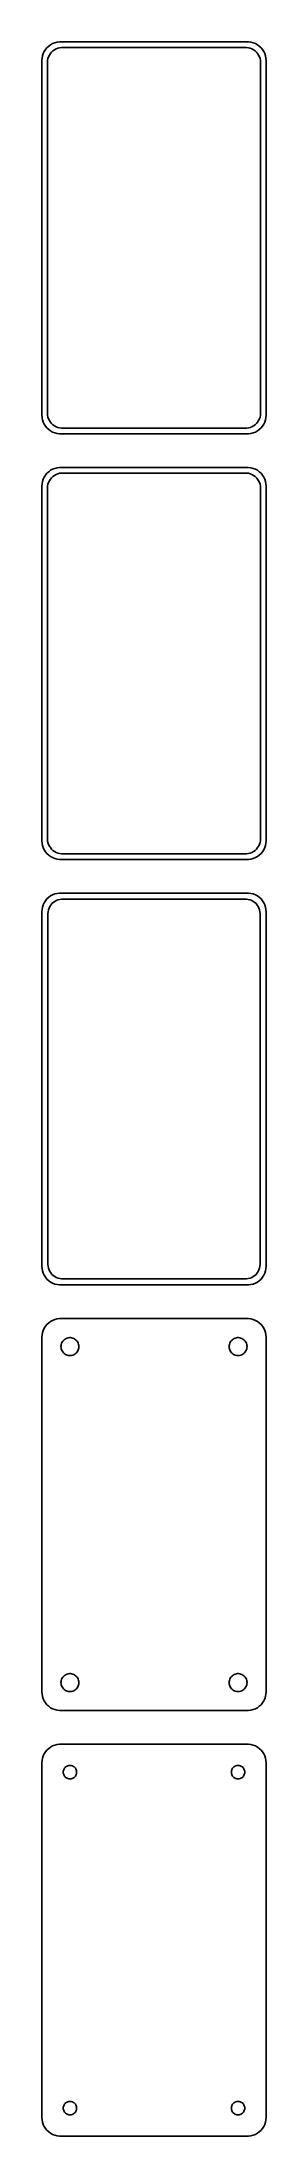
# Model space of a CAD drawing. Header units: metres. Extents: x -30 to 30, y 404 to 964.
import ezdxf

# ---------------------------------------------------------------- set-up
doc = ezdxf.new("R2010")
doc.units = ezdxf.units.M

msp = doc.modelspace()

# ---------------------------------------------------------------- linework, layer by layer
for p, q in [((-29.9606, 960.127), (-30, 959.5)), ((-30, 959.5), (-30, 864.5)), ((-29.8429, 960.743), (-29.9606, 960.127)), ((-29.6489, 961.341), (-29.8429, 960.743)), ((-29.3815, 961.909), (-29.6489, 961.341)), ((-29.0451, 962.439), (-29.3815, 961.909)), ((-28.6448, 962.923), (-29.0451, 962.439)), ((-28.1871, 963.353), (-28.6448, 962.923)), ((-28.5, 959), (-28.4684, 959.501)), ((-28.4684, 959.501), (-28.3743, 959.995)), ((-28.3743, 959.995), (-28.2191, 960.472)), ((-28.2191, 960.472), (-28.0052, 960.927)), ((-27.6791, 963.722), (-28.1871, 963.353)), ((-28.0052, 960.927), (-27.7361, 961.351)), ((-27.7361, 961.351), (-27.4159, 961.738)), ((-27.1289, 964.024), (-27.6791, 963.722)), ((-27.4159, 961.738), (-27.0497, 962.082)), ((-26.5451, 964.255), (-27.1289, 964.024)), ((-27.0497, 962.082), (-26.6433, 962.377)), ((-26.6433, 962.377), (-26.2031, 962.619)), ((-25.9369, 964.411), (-26.5451, 964.255)), ((-26.2031, 962.619), (-25.7361, 962.804)), ((-25.3139, 964.49), (-25.9369, 964.411)), ((-25.7361, 962.804), (-25.2495, 962.929)), ((25.3139, 964.49), (-25.3139, 964.49)), ((-25.2495, 962.929), (-24.7512, 962.992)), ((-24.7512, 962.992), (24.7512, 962.992)), ((24.7512, 962.992), (25.2495, 962.929)), ((25.2495, 962.929), (25.7361, 962.804)), ((25.9369, 964.411), (25.3139, 964.49)), ((25.7361, 962.804), (26.2031, 962.619)), ((26.5451, 964.255), (25.9369, 964.411)), ((26.2031, 962.619), (26.6433, 962.377)), ((27.1289, 964.024), (26.5451, 964.255)), ((26.6433, 962.377), (27.0497, 962.082)), ((27.0497, 962.082), (27.4159, 961.738)), ((27.6791, 963.722), (27.1289, 964.024)), ((27.4159, 961.738), (27.7361, 961.351)), ((28.1871, 963.353), (27.6791, 963.722)), ((27.7361, 961.351), (28.0052, 960.927)), ((28.0052, 960.927), (28.2191, 960.472)), ((28.6448, 962.923), (28.1871, 963.353)), ((28.2191, 960.472), (28.3743, 959.995)), ((28.3743, 959.995), (28.4684, 959.501)), ((28.4684, 959.501), (28.5, 959)), ((29.0451, 962.439), (28.6448, 962.923)), ((29.3815, 961.909), (29.0451, 962.439)), ((29.6489, 961.341), (29.3815, 961.909)), ((29.8429, 960.743), (29.6489, 961.341)), ((29.9606, 960.127), (29.8429, 960.743)), ((30, 959.5), (29.9606, 960.127)), ((30, 864.5), (30, 959.5)), ((-28.5, 865), (-28.5, 959)), ((28.5, 959), (28.5, 865)), ((-30, 864.5), (-29.9606, 863.873)), ((-28.4684, 864.499), (-28.5, 865)), ((-28.3743, 864.005), (-28.4684, 864.499)), ((-28.2191, 863.528), (-28.3743, 864.005)), ((28.3743, 864.005), (28.2191, 863.528)), ((28.4684, 864.499), (28.3743, 864.005)), ((28.5, 865), (28.4684, 864.499)), ((29.9606, 863.873), (30, 864.5)), ((-29.9606, 863.873), (-29.8429, 863.257)), ((-29.8429, 863.257), (-29.6489, 862.659)), ((-29.6489, 862.659), (-29.3815, 862.091)), ((-29.3815, 862.091), (-29.0451, 861.561)), ((-29.0451, 861.561), (-28.6448, 861.077)), ((-28.6448, 861.077), (-28.1871, 860.647)), ((-28.0052, 863.073), (-28.2191, 863.528)), ((-28.1871, 860.647), (-27.6791, 860.278)), ((-27.7361, 862.649), (-28.0052, 863.073)), ((-27.4159, 862.262), (-27.7361, 862.649)), ((-27.6791, 860.278), (-27.1289, 859.976)), ((-27.0497, 861.918), (-27.4159, 862.262)), ((-27.1289, 859.976), (-26.5451, 859.745)), ((-26.6433, 861.623), (-27.0497, 861.918)), ((-26.2031, 861.381), (-26.6433, 861.623)), ((-26.5451, 859.745), (-25.9369, 859.589)), ((-25.7361, 861.196), (-26.2031, 861.381)), ((-25.9369, 859.589), (-25.3139, 859.51)), ((-25.2495, 861.071), (-25.7361, 861.196)), ((-25.3139, 859.51), (25.3139, 859.51)), ((-24.7512, 861.008), (-25.2495, 861.071)), ((24.7512, 861.008), (-24.7512, 861.008)), ((25.2495, 861.071), (24.7512, 861.008)), ((25.7361, 861.196), (25.2495, 861.071)), ((25.3139, 859.51), (25.9369, 859.589)), ((26.2031, 861.381), (25.7361, 861.196)), ((25.9369, 859.589), (26.5451, 859.745)), ((26.6433, 861.623), (26.2031, 861.381)), ((26.5451, 859.745), (27.1289, 859.976)), ((27.0497, 861.918), (26.6433, 861.623)), ((27.4159, 862.262), (27.0497, 861.918)), ((27.1289, 859.976), (27.6791, 860.278)), ((27.7361, 862.649), (27.4159, 862.262)), ((27.6791, 860.278), (28.1871, 860.647)), ((28.0052, 863.073), (27.7361, 862.649)), ((28.2191, 863.528), (28.0052, 863.073)), ((28.1871, 860.647), (28.6448, 861.077)), ((28.6448, 861.077), (29.0451, 861.561)), ((29.0451, 861.561), (29.3815, 862.091)), ((29.3815, 862.091), (29.6489, 862.659)), ((29.6489, 862.659), (29.8429, 863.257)), ((29.8429, 863.257), (29.9606, 863.873)), ((-29.6489, 847.341), (-29.8429, 846.743)), ((-29.3815, 847.909), (-29.6489, 847.341)), ((-29.0451, 848.439), (-29.3815, 847.909)), ((-28.6448, 848.923), (-29.0451, 848.439)), ((-28.1871, 849.353), (-28.6448, 848.923)), ((-27.6791, 849.722), (-28.1871, 849.353)), ((-28.0052, 846.927), (-27.7361, 847.351)), ((-27.7361, 847.351), (-27.4159, 847.738)), ((-27.1289, 850.024), (-27.6791, 849.722)), ((-27.4159, 847.738), (-27.0497, 848.082)), ((-26.5451, 850.255), (-27.1289, 850.024)), ((-27.0497, 848.082), (-26.6433, 848.377)), ((-26.6433, 848.377), (-26.2031, 848.619)), ((-25.9369, 850.411), (-26.5451, 850.255)), ((-26.2031, 848.619), (-25.7361, 848.804)), ((-25.3139, 850.49), (-25.9369, 850.411)), ((-25.7361, 848.804), (-25.2495, 848.929)), ((25.3139, 850.49), (-25.3139, 850.49)), ((-25.2495, 848.929), (-24.7512, 848.992)), ((-24.7512, 848.992), (24.7512, 848.992)), ((24.7512, 848.992), (25.2495, 848.929)), ((25.2495, 848.929), (25.7361, 848.804)), ((25.9369, 850.411), (25.3139, 850.49)), ((25.7361, 848.804), (26.2031, 848.619)), ((26.5451, 850.255), (25.9369, 850.411)), ((26.2031, 848.619), (26.6433, 848.377)), ((27.1289, 850.024), (26.5451, 850.255)), ((26.6433, 848.377), (27.0497, 848.082)), ((27.0497, 848.082), (27.4159, 847.738)), ((27.6791, 849.722), (27.1289, 850.024)), ((27.4159, 847.738), (27.7361, 847.351)), ((28.1871, 849.353), (27.6791, 849.722)), ((27.7361, 847.351), (28.0052, 846.927)), ((28.6448, 848.923), (28.1871, 849.353)), ((29.0451, 848.439), (28.6448, 848.923)), ((29.3815, 847.909), (29.0451, 848.439)), ((29.6489, 847.341), (29.3815, 847.909)), ((29.8429, 846.743), (29.6489, 847.341)), ((-29.9606, 846.127), (-30, 845.5)), ((-30, 845.5), (-30, 750.5)), ((-29.8429, 846.743), (-29.9606, 846.127)), ((-28.5, 845), (-28.4684, 845.501)), ((-28.5, 751), (-28.5, 845)), ((-28.4684, 845.501), (-28.3743, 845.995)), ((-28.3743, 845.995), (-28.2191, 846.472)), ((-28.2191, 846.472), (-28.0052, 846.927)), ((28.0052, 846.927), (28.2191, 846.472)), ((28.2191, 846.472), (28.3743, 845.995)), ((28.3743, 845.995), (28.4684, 845.501)), ((28.4684, 845.501), (28.5, 845)), ((28.5, 845), (28.5, 751)), ((29.9606, 846.127), (29.8429, 846.743)), ((30, 845.5), (29.9606, 846.127)), ((30, 750.5), (30, 845.5)), ((-30, 750.5), (-29.9606, 749.873)), ((-29.9606, 749.873), (-29.8429, 749.257)), ((-29.8429, 749.257), (-29.6489, 748.659)), ((-29.6489, 748.659), (-29.3815, 748.091)), ((-29.3815, 748.091), (-29.0451, 747.561)), ((-29.0451, 747.561), (-28.6448, 747.077)), ((-28.6448, 747.077), (-28.1871, 746.647)), ((-28.4684, 750.499), (-28.5, 751)), ((-28.3743, 750.005), (-28.4684, 750.499)), ((-28.2191, 749.528), (-28.3743, 750.005)), ((-28.0052, 749.073), (-28.2191, 749.528)), ((-28.1871, 746.647), (-27.6791, 746.278)), ((-27.7361, 748.649), (-28.0052, 749.073)), ((-27.4159, 748.262), (-27.7361, 748.649)), ((-27.6791, 746.278), (-27.1289, 745.976)), ((-27.0497, 747.918), (-27.4159, 748.262)), ((-26.6433, 747.623), (-27.0497, 747.918)), ((-26.2031, 747.381), (-26.6433, 747.623)), ((-25.7361, 747.196), (-26.2031, 747.381)), ((-25.2495, 747.071), (-25.7361, 747.196)), ((-24.7512, 747.008), (-25.2495, 747.071)), ((24.7512, 747.008), (-24.7512, 747.008)), ((25.2495, 747.071), (24.7512, 747.008)), ((25.7361, 747.196), (25.2495, 747.071)), ((26.2031, 747.381), (25.7361, 747.196)), ((26.6433, 747.623), (26.2031, 747.381)), ((27.0497, 747.918), (26.6433, 747.623)), ((27.4159, 748.262), (27.0497, 747.918)), ((27.1289, 745.976), (27.6791, 746.278)), ((27.7361, 748.649), (27.4159, 748.262)), ((27.6791, 746.278), (28.1871, 746.647)), ((28.0052, 749.073), (27.7361, 748.649)), ((28.2191, 749.528), (28.0052, 749.073)), ((28.1871, 746.647), (28.6448, 747.077)), ((28.3743, 750.005), (28.2191, 749.528)), ((28.4684, 750.499), (28.3743, 750.005)), ((28.5, 751), (28.4684, 750.499)), ((28.6448, 747.077), (29.0451, 747.561)), ((29.0451, 747.561), (29.3815, 748.091)), ((29.3815, 748.091), (29.6489, 748.659)), ((29.6489, 748.659), (29.8429, 749.257)), ((29.8429, 749.257), (29.9606, 749.873)), ((29.9606, 749.873), (30, 750.5)), ((-27.1289, 745.976), (-26.5451, 745.745)), ((-26.5451, 745.745), (-25.9369, 745.589)), ((-25.9369, 745.589), (-25.3139, 745.51)), ((-25.3139, 745.51), (25.3139, 745.51)), ((25.3139, 745.51), (25.9369, 745.589)), ((25.9369, 745.589), (26.5451, 745.745)), ((26.5451, 745.745), (27.1289, 745.976)), ((-28.6448, 734.923), (-29.0451, 734.439)), ((-28.1871, 735.353), (-28.6448, 734.923)), ((-27.6791, 735.722), (-28.1871, 735.353)), ((-27.1289, 736.024), (-27.6791, 735.722)), ((-26.5451, 736.255), (-27.1289, 736.024)), ((-25.9369, 736.411), (-26.5451, 736.255)), ((-25.3139, 736.49), (-25.9369, 736.411)), ((25.3139, 736.49), (-25.3139, 736.49)), ((25.9369, 736.411), (25.3139, 736.49)), ((26.5451, 736.255), (25.9369, 736.411)), ((27.1289, 736.024), (26.5451, 736.255)), ((27.6791, 735.722), (27.1289, 736.024)), ((28.1871, 735.353), (27.6791, 735.722)), ((28.6448, 734.923), (28.1871, 735.353)), ((29.0451, 734.439), (28.6448, 734.923)), ((-29.9606, 732.127), (-30, 731.5)), ((-30, 731.5), (-30, 636.5)), ((-29.8429, 732.743), (-29.9606, 732.127)), ((-29.6489, 733.341), (-29.8429, 732.743)), ((-29.3815, 733.909), (-29.6489, 733.341)), ((-29.0451, 734.439), (-29.3815, 733.909)), ((-28.3726, 731), (-28.3421, 731.485)), ((-28.3726, 637), (-28.3726, 731)), ((-28.3421, 731.485), (-28.251, 731.963)), ((-28.251, 731.963), (-28.1007, 732.426)), ((-28.1007, 732.426), (-27.8936, 732.866)), ((-27.8936, 732.866), (-27.633, 733.276)), ((-27.633, 733.276), (-27.323, 733.651)), ((-27.323, 733.651), (-26.9685, 733.984)), ((-26.9685, 733.984), (-26.5751, 734.27)), ((-26.5751, 734.27), (-26.1489, 734.504)), ((-26.1489, 734.504), (-25.6967, 734.683)), ((-25.6967, 734.683), (-25.2256, 734.804)), ((-25.2256, 734.804), (-24.7432, 734.865)), ((-24.7432, 734.865), (24.7432, 734.865)), ((24.7432, 734.865), (25.2256, 734.804)), ((25.2256, 734.804), (25.6967, 734.683)), ((25.6967, 734.683), (26.1489, 734.504)), ((26.1489, 734.504), (26.5751, 734.27)), ((26.5751, 734.27), (26.9685, 733.984)), ((26.9685, 733.984), (27.323, 733.651)), ((27.323, 733.651), (27.633, 733.276)), ((27.633, 733.276), (27.8936, 732.866)), ((27.8936, 732.866), (28.1007, 732.426)), ((28.1007, 732.426), (28.251, 731.963)), ((28.251, 731.963), (28.3421, 731.485)), ((28.3421, 731.485), (28.3726, 731)), ((28.3726, 731), (28.3726, 637)), ((29.3815, 733.909), (29.0451, 734.439)), ((29.6489, 733.341), (29.3815, 733.909)), ((29.8429, 732.743), (29.6489, 733.341)), ((29.9606, 732.127), (29.8429, 732.743)), ((30, 731.5), (29.9606, 732.127)), ((30, 636.5), (30, 731.5)), ((-30, 636.5), (-29.9606, 635.873)), ((-29.9606, 635.873), (-29.8429, 635.257)), ((-29.8429, 635.257), (-29.6489, 634.659)), ((-29.6489, 634.659), (-29.3815, 634.091)), ((-29.3815, 634.091), (-29.0451, 633.561)), ((-28.3421, 636.515), (-28.3726, 637)), ((-28.251, 636.037), (-28.3421, 636.515)), ((-28.1007, 635.574), (-28.251, 636.037)), ((-27.8936, 635.134), (-28.1007, 635.574)), ((-27.633, 634.724), (-27.8936, 635.134)), ((-27.323, 634.349), (-27.633, 634.724)), ((-26.9685, 634.016), (-27.323, 634.349)), ((-26.5751, 633.73), (-26.9685, 634.016)), ((26.9685, 634.016), (26.5751, 633.73)), ((27.323, 634.349), (26.9685, 634.016)), ((27.633, 634.724), (27.323, 634.349)), ((27.8936, 635.134), (27.633, 634.724)), ((28.1007, 635.574), (27.8936, 635.134)), ((28.251, 636.037), (28.1007, 635.574)), ((28.3421, 636.515), (28.251, 636.037)), ((28.3726, 637), (28.3421, 636.515)), ((29.0451, 633.561), (29.3815, 634.091)), ((29.3815, 634.091), (29.6489, 634.659)), ((29.6489, 634.659), (29.8429, 635.257)), ((29.8429, 635.257), (29.9606, 635.873)), ((29.9606, 635.873), (30, 636.5)), ((-29.0451, 633.561), (-28.6448, 633.077)), ((-28.6448, 633.077), (-28.1871, 632.647)), ((-28.1871, 632.647), (-27.6791, 632.278)), ((-27.6791, 632.278), (-27.1289, 631.976)), ((-27.1289, 631.976), (-26.5451, 631.745)), ((-26.1489, 633.496), (-26.5751, 633.73)), ((-26.5451, 631.745), (-25.9369, 631.589)), ((-25.6967, 633.317), (-26.1489, 633.496)), ((-25.9369, 631.589), (-25.3139, 631.51)), ((-25.2256, 633.196), (-25.6967, 633.317)), ((-25.3139, 631.51), (25.3139, 631.51)), ((-24.7432, 633.135), (-25.2256, 633.196)), ((24.7432, 633.135), (-24.7432, 633.135)), ((25.2256, 633.196), (24.7432, 633.135)), ((25.6967, 633.317), (25.2256, 633.196)), ((25.3139, 631.51), (25.9369, 631.589)), ((26.1489, 633.496), (25.6967, 633.317)), ((25.9369, 631.589), (26.5451, 631.745)), ((26.5751, 633.73), (26.1489, 633.496)), ((26.5451, 631.745), (27.1289, 631.976)), ((27.1289, 631.976), (27.6791, 632.278)), ((27.6791, 632.278), (28.1871, 632.647)), ((28.1871, 632.647), (28.6448, 633.077)), ((28.6448, 633.077), (29.0451, 633.561)), ((-29.9606, 618.127), (-30, 617.5)), ((-30, 617.5), (-30, 522.5)), ((-29.8429, 618.743), (-29.9606, 618.127)), ((-29.6489, 619.341), (-29.8429, 618.743)), ((-29.3815, 619.909), (-29.6489, 619.341)), ((-29.0451, 620.439), (-29.3815, 619.909)), ((-28.6448, 620.923), (-29.0451, 620.439)), ((-28.1871, 621.353), (-28.6448, 620.923)), ((-27.6791, 621.722), (-28.1871, 621.353)), ((-27.1289, 622.024), (-27.6791, 621.722)), ((-26.5451, 622.255), (-27.1289, 622.024)), ((-25.9369, 622.411), (-26.5451, 622.255)), ((-25.3139, 622.49), (-25.9369, 622.411)), ((25.3139, 622.49), (-25.3139, 622.49)), ((-23.786, 617.026), (-23.5219, 617.172)), ((-23.5219, 617.172), (-23.2416, 617.283)), ((-23.2416, 617.283), (-22.9497, 617.357)), ((-22.9497, 617.357), (-22.6507, 617.395)), ((-22.6507, 617.395), (-22.3493, 617.395)), ((-22.3493, 617.395), (-22.0503, 617.357)), ((-22.0503, 617.357), (-21.7583, 617.283)), ((-21.7583, 617.283), (-21.4781, 617.172)), ((-21.4781, 617.172), (-21.214, 617.026)), ((21.214, 617.026), (21.4781, 617.172)), ((21.4781, 617.172), (21.7583, 617.283)), ((21.7583, 617.283), (22.0503, 617.357)), ((22.0503, 617.357), (22.3493, 617.395)), ((22.3493, 617.395), (22.6507, 617.395)), ((22.6507, 617.395), (22.9497, 617.357)), ((22.9497, 617.357), (23.2416, 617.283)), ((23.2416, 617.283), (23.5219, 617.172)), ((23.5219, 617.172), (23.786, 617.026)), ((25.9369, 622.411), (25.3139, 622.49)), ((26.5451, 622.255), (25.9369, 622.411)), ((27.1289, 622.024), (26.5451, 622.255)), ((27.6791, 621.722), (27.1289, 622.024)), ((28.1871, 621.353), (27.6791, 621.722)), ((28.6448, 620.923), (28.1871, 621.353)), ((29.0451, 620.439), (28.6448, 620.923)), ((29.3815, 619.909), (29.0451, 620.439)), ((29.6489, 619.341), (29.3815, 619.909)), ((29.8429, 618.743), (29.6489, 619.341)), ((29.9606, 618.127), (29.8429, 618.743)), ((30, 617.5), (29.9606, 618.127)), ((30, 522.5), (30, 617.5)), ((-24.9, 615), (-24.8811, 615.301)), ((-24.8811, 614.699), (-24.9, 615)), ((-24.8811, 615.301), (-24.8246, 615.597)), ((-24.8246, 614.403), (-24.8811, 614.699)), ((-24.8246, 615.597), (-24.7315, 615.883)), ((-24.7315, 614.117), (-24.8246, 614.403)), ((-24.7315, 615.883), (-24.6031, 616.156)), ((-24.6031, 613.844), (-24.7315, 614.117)), ((-24.6031, 616.156), (-24.4416, 616.411)), ((-24.4416, 613.589), (-24.6031, 613.844)), ((-24.4416, 616.411), (-24.2495, 616.643)), ((-24.2495, 613.357), (-24.4416, 613.589)), ((-24.2495, 616.643), (-24.0298, 616.849)), ((-24.0298, 613.151), (-24.2495, 613.357)), ((-24.0298, 616.849), (-23.786, 617.026)), ((-23.786, 612.974), (-24.0298, 613.151)), ((-23.5219, 612.828), (-23.786, 612.974)), ((-23.2416, 612.717), (-23.5219, 612.828)), ((-22.9497, 612.643), (-23.2416, 612.717)), ((-22.6507, 612.605), (-22.9497, 612.643)), ((-22.3493, 612.605), (-22.6507, 612.605)), ((-22.0503, 612.643), (-22.3493, 612.605)), ((-21.7583, 612.717), (-22.0503, 612.643)), ((-21.4781, 612.828), (-21.7583, 612.717)), ((-21.214, 612.974), (-21.4781, 612.828)), ((-21.214, 617.026), (-20.9702, 616.849)), ((-20.9702, 613.151), (-21.214, 612.974)), ((-20.9702, 616.849), (-20.7505, 616.643)), ((-20.7505, 613.357), (-20.9702, 613.151)), ((-20.7505, 616.643), (-20.5583, 616.411)), ((-20.5583, 613.589), (-20.7505, 613.357)), ((-20.5583, 616.411), (-20.3969, 616.156)), ((-20.3969, 613.844), (-20.5583, 613.589)), ((-20.3969, 616.156), (-20.2685, 615.883)), ((-20.2685, 614.117), (-20.3969, 613.844)), ((-20.2685, 615.883), (-20.1754, 615.597)), ((-20.1754, 614.403), (-20.2685, 614.117)), ((-20.1754, 615.597), (-20.1189, 615.301)), ((-20.1189, 614.699), (-20.1754, 614.403)), ((-20.1189, 615.301), (-20.1, 615)), ((-20.1, 615), (-20.1189, 614.699)), ((20.1, 615), (20.1189, 615.301)), ((20.1189, 614.699), (20.1, 615)), ((20.1189, 615.301), (20.1754, 615.597)), ((20.1754, 614.403), (20.1189, 614.699)), ((20.1754, 615.597), (20.2685, 615.883)), ((20.2685, 614.117), (20.1754, 614.403)), ((20.2685, 615.883), (20.3969, 616.156)), ((20.3969, 613.844), (20.2685, 614.117)), ((20.3969, 616.156), (20.5583, 616.411)), ((20.5583, 613.589), (20.3969, 613.844)), ((20.5583, 616.411), (20.7505, 616.643)), ((20.7505, 613.357), (20.5583, 613.589)), ((20.7505, 616.643), (20.9702, 616.849)), ((20.9702, 613.151), (20.7505, 613.357)), ((20.9702, 616.849), (21.214, 617.026)), ((21.214, 612.974), (20.9702, 613.151)), ((21.4781, 612.828), (21.214, 612.974)), ((21.7583, 612.717), (21.4781, 612.828)), ((22.0503, 612.643), (21.7583, 612.717)), ((22.3493, 612.605), (22.0503, 612.643)), ((22.6507, 612.605), (22.3493, 612.605)), ((22.9497, 612.643), (22.6507, 612.605)), ((23.2416, 612.717), (22.9497, 612.643)), ((23.5219, 612.828), (23.2416, 612.717)), ((23.786, 612.974), (23.5219, 612.828)), ((23.786, 617.026), (24.0298, 616.849)), ((24.0298, 613.151), (23.786, 612.974)), ((24.0298, 616.849), (24.2495, 616.643)), ((24.2495, 613.357), (24.0298, 613.151)), ((24.2495, 616.643), (24.4416, 616.411)), ((24.4416, 613.589), (24.2495, 613.357)), ((24.4416, 616.411), (24.6031, 616.156)), ((24.6031, 613.844), (24.4416, 613.589)), ((24.6031, 616.156), (24.7315, 615.883)), ((24.7315, 614.117), (24.6031, 613.844)), ((24.7315, 615.883), (24.8246, 615.597)), ((24.8246, 614.403), (24.7315, 614.117)), ((24.8246, 615.597), (24.8811, 615.301)), ((24.8811, 614.699), (24.8246, 614.403)), ((24.8811, 615.301), (24.9, 615)), ((24.9, 615), (24.8811, 614.699)), ((-23.2416, 527.283), (-22.9497, 527.357)), ((-22.9497, 527.357), (-22.6507, 527.395)), ((-22.6507, 527.395), (-22.3493, 527.395)), ((-22.3493, 527.395), (-22.0503, 527.357)), ((-22.0503, 527.357), (-21.7583, 527.283)), ((21.7583, 527.283), (22.0503, 527.357)), ((22.0503, 527.357), (22.3493, 527.395)), ((22.3493, 527.395), (22.6507, 527.395)), ((22.6507, 527.395), (22.9497, 527.357)), ((22.9497, 527.357), (23.2416, 527.283)), ((-30, 522.5), (-29.9606, 521.873)), ((-29.9606, 521.873), (-29.8429, 521.257)), ((-24.9, 525), (-24.8811, 525.301)), ((-24.8811, 524.699), (-24.9, 525)), ((-24.8811, 525.301), (-24.8246, 525.597)), ((-24.8246, 524.403), (-24.8811, 524.699)), ((-24.8246, 525.597), (-24.7315, 525.883)), ((-24.7315, 524.117), (-24.8246, 524.403)), ((-24.7315, 525.883), (-24.6031, 526.156)), ((-24.6031, 523.844), (-24.7315, 524.117)), ((-24.6031, 526.156), (-24.4416, 526.411)), ((-24.4416, 523.589), (-24.6031, 523.844)), ((-24.4416, 526.411), (-24.2495, 526.643)), ((-24.2495, 523.357), (-24.4416, 523.589)), ((-24.2495, 526.643), (-24.0298, 526.849)), ((-24.0298, 523.151), (-24.2495, 523.357)), ((-24.0298, 526.849), (-23.786, 527.026)), ((-23.786, 522.974), (-24.0298, 523.151)), ((-23.786, 527.026), (-23.5219, 527.172)), ((-23.5219, 522.828), (-23.786, 522.974)), ((-23.5219, 527.172), (-23.2416, 527.283)), ((-23.2416, 522.717), (-23.5219, 522.828)), ((-22.9497, 522.643), (-23.2416, 522.717)), ((-22.6507, 522.605), (-22.9497, 522.643)), ((-22.3493, 522.605), (-22.6507, 522.605)), ((-22.0503, 522.643), (-22.3493, 522.605)), ((-21.7583, 522.717), (-22.0503, 522.643)), ((-21.7583, 527.283), (-21.4781, 527.172)), ((-21.4781, 522.828), (-21.7583, 522.717)), ((-21.4781, 527.172), (-21.214, 527.026)), ((-21.214, 522.974), (-21.4781, 522.828)), ((-21.214, 527.026), (-20.9702, 526.849)), ((-20.9702, 523.151), (-21.214, 522.974)), ((-20.9702, 526.849), (-20.7505, 526.643)), ((-20.7505, 523.357), (-20.9702, 523.151)), ((-20.7505, 526.643), (-20.5583, 526.411)), ((-20.5583, 523.589), (-20.7505, 523.357)), ((-20.5583, 526.411), (-20.3969, 526.156)), ((-20.3969, 523.844), (-20.5583, 523.589)), ((-20.3969, 526.156), (-20.2685, 525.883)), ((-20.2685, 524.117), (-20.3969, 523.844)), ((-20.2685, 525.883), (-20.1754, 525.597)), ((-20.1754, 524.403), (-20.2685, 524.117)), ((-20.1754, 525.597), (-20.1189, 525.301)), ((-20.1189, 524.699), (-20.1754, 524.403)), ((-20.1189, 525.301), (-20.1, 525)), ((-20.1, 525), (-20.1189, 524.699)), ((20.1, 525), (20.1189, 525.301)), ((20.1189, 524.699), (20.1, 525)), ((20.1189, 525.301), (20.1754, 525.597)), ((20.1754, 524.403), (20.1189, 524.699)), ((20.1754, 525.597), (20.2685, 525.883)), ((20.2685, 524.117), (20.1754, 524.403)), ((20.2685, 525.883), (20.3969, 526.156)), ((20.3969, 523.844), (20.2685, 524.117)), ((20.3969, 526.156), (20.5583, 526.411)), ((20.5583, 523.589), (20.3969, 523.844)), ((20.5583, 526.411), (20.7505, 526.643)), ((20.7505, 523.357), (20.5583, 523.589)), ((20.7505, 526.643), (20.9702, 526.849)), ((20.9702, 523.151), (20.7505, 523.357)), ((20.9702, 526.849), (21.214, 527.026)), ((21.214, 522.974), (20.9702, 523.151)), ((21.214, 527.026), (21.4781, 527.172)), ((21.4781, 522.828), (21.214, 522.974)), ((21.4781, 527.172), (21.7583, 527.283)), ((21.7583, 522.717), (21.4781, 522.828)), ((22.0503, 522.643), (21.7583, 522.717)), ((22.3493, 522.605), (22.0503, 522.643)), ((22.6507, 522.605), (22.3493, 522.605)), ((22.9497, 522.643), (22.6507, 522.605)), ((23.2416, 522.717), (22.9497, 522.643)), ((23.2416, 527.283), (23.5219, 527.172)), ((23.5219, 522.828), (23.2416, 522.717)), ((23.5219, 527.172), (23.786, 527.026)), ((23.786, 522.974), (23.5219, 522.828)), ((23.786, 527.026), (24.0298, 526.849)), ((24.0298, 523.151), (23.786, 522.974)), ((24.0298, 526.849), (24.2495, 526.643)), ((24.2495, 523.357), (24.0298, 523.151)), ((24.2495, 526.643), (24.4416, 526.411)), ((24.4416, 523.589), (24.2495, 523.357)), ((24.4416, 526.411), (24.6031, 526.156)), ((24.6031, 523.844), (24.4416, 523.589)), ((24.6031, 526.156), (24.7315, 525.883)), ((24.7315, 524.117), (24.6031, 523.844)), ((24.7315, 525.883), (24.8246, 525.597)), ((24.8246, 524.403), (24.7315, 524.117)), ((24.8246, 525.597), (24.8811, 525.301)), ((24.8811, 524.699), (24.8246, 524.403)), ((24.8811, 525.301), (24.9, 525)), ((24.9, 525), (24.8811, 524.699)), ((29.8429, 521.257), (29.9606, 521.873)), ((29.9606, 521.873), (30, 522.5)), ((-29.8429, 521.257), (-29.6489, 520.659)), ((-29.6489, 520.659), (-29.3815, 520.091)), ((-29.3815, 520.091), (-29.0451, 519.561)), ((-29.0451, 519.561), (-28.6448, 519.077)), ((-28.6448, 519.077), (-28.1871, 518.647)), ((-28.1871, 518.647), (-27.6791, 518.278)), ((-27.6791, 518.278), (-27.1289, 517.976)), ((-27.1289, 517.976), (-26.5451, 517.745)), ((-26.5451, 517.745), (-25.9369, 517.589)), ((-25.9369, 517.589), (-25.3139, 517.51)), ((-25.3139, 517.51), (25.3139, 517.51)), ((25.3139, 517.51), (25.9369, 517.589)), ((25.9369, 517.589), (26.5451, 517.745)), ((26.5451, 517.745), (27.1289, 517.976)), ((27.1289, 517.976), (27.6791, 518.278)), ((27.6791, 518.278), (28.1871, 518.647)), ((28.1871, 518.647), (28.6448, 519.077)), ((28.6448, 519.077), (29.0451, 519.561)), ((29.0451, 519.561), (29.3815, 520.091)), ((29.3815, 520.091), (29.6489, 520.659)), ((29.6489, 520.659), (29.8429, 521.257)), ((-29.6489, 505.341), (-29.8429, 504.743)), ((-29.3815, 505.909), (-29.6489, 505.341)), ((-29.0451, 506.439), (-29.3815, 505.909)), ((-28.6448, 506.923), (-29.0451, 506.439)), ((-28.1871, 507.353), (-28.6448, 506.923)), ((-27.6791, 507.722), (-28.1871, 507.353)), ((-27.1289, 508.024), (-27.6791, 507.722)), ((-26.5451, 508.255), (-27.1289, 508.024)), ((-25.9369, 508.411), (-26.5451, 508.255)), ((-25.3139, 508.49), (-25.9369, 508.411)), ((25.3139, 508.49), (-25.3139, 508.49)), ((25.9369, 508.411), (25.3139, 508.49)), ((26.5451, 508.255), (25.9369, 508.411)), ((27.1289, 508.024), (26.5451, 508.255)), ((27.6791, 507.722), (27.1289, 508.024)), ((28.1871, 507.353), (27.6791, 507.722)), ((28.6448, 506.923), (28.1871, 507.353)), ((29.0451, 506.439), (28.6448, 506.923)), ((29.3815, 505.909), (29.0451, 506.439)), ((29.6489, 505.341), (29.3815, 505.909)), ((29.8429, 504.743), (29.6489, 505.341)), ((-29.9606, 504.127), (-30, 503.5)), ((-30, 503.5), (-30, 408.5)), ((-29.8429, 504.743), (-29.9606, 504.127)), ((-24.3, 501), (-24.2858, 501.226)), ((-24.2858, 500.774), (-24.3, 501)), ((-24.2858, 501.226), (-24.2434, 501.448)), ((-24.2434, 500.552), (-24.2858, 500.774)), ((-24.2434, 501.448), (-24.1736, 501.663)), ((-24.1736, 500.337), (-24.2434, 500.552)), ((-24.1736, 501.663), (-24.0773, 501.867)), ((-24.0773, 500.133), (-24.1736, 500.337)), ((-24.0773, 501.867), (-23.9562, 502.058)), ((-23.9562, 499.942), (-24.0773, 500.133)), ((-23.9562, 502.058), (-23.8121, 502.232)), ((-23.8121, 499.768), (-23.9562, 499.942)), ((-23.8121, 502.232), (-23.6474, 502.387)), ((-23.6474, 499.613), (-23.8121, 499.768)), ((-23.6474, 502.387), (-23.4645, 502.52)), ((-23.4645, 499.48), (-23.6474, 499.613)), ((-23.4645, 502.52), (-23.2664, 502.629)), ((-23.2664, 499.371), (-23.4645, 499.48)), ((-23.2664, 502.629), (-23.0562, 502.712)), ((-23.0562, 499.288), (-23.2664, 499.371)), ((-23.0562, 502.712), (-22.8373, 502.768)), ((-22.8373, 499.232), (-23.0562, 499.288)), ((-22.8373, 502.768), (-22.613, 502.796)), ((-22.613, 502.796), (-22.387, 502.796)), ((-22.387, 502.796), (-22.1627, 502.768)), ((-22.1627, 502.768), (-21.9438, 502.712)), ((-21.9438, 499.288), (-22.1627, 499.232)), ((-21.9438, 502.712), (-21.7336, 502.629)), ((-21.7336, 499.371), (-21.9438, 499.288)), ((-21.7336, 502.629), (-21.5355, 502.52)), ((-21.5355, 499.48), (-21.7336, 499.371)), ((-21.5355, 502.52), (-21.3526, 502.387)), ((-21.3526, 499.613), (-21.5355, 499.48)), ((-21.3526, 502.387), (-21.1879, 502.232)), ((-21.1879, 499.768), (-21.3526, 499.613)), ((-21.1879, 502.232), (-21.0438, 502.058)), ((-21.0438, 499.942), (-21.1879, 499.768)), ((-21.0438, 502.058), (-20.9226, 501.867)), ((-20.9226, 500.133), (-21.0438, 499.942)), ((-20.9226, 501.867), (-20.8264, 501.663)), ((-20.8264, 500.337), (-20.9226, 500.133)), ((-20.8264, 501.663), (-20.7565, 501.448)), ((-20.7565, 500.552), (-20.8264, 500.337)), ((-20.7565, 501.448), (-20.7142, 501.226)), ((-20.7142, 500.774), (-20.7565, 500.552)), ((-20.7142, 501.226), (-20.7, 501)), ((-20.7, 501), (-20.7142, 500.774)), ((20.7, 501), (20.7142, 501.226)), ((20.7142, 500.774), (20.7, 501)), ((20.7142, 501.226), (20.7565, 501.448)), ((20.7565, 500.552), (20.7142, 500.774)), ((20.7565, 501.448), (20.8264, 501.663)), ((20.8264, 500.337), (20.7565, 500.552)), ((20.8264, 501.663), (20.9226, 501.867)), ((20.9226, 500.133), (20.8264, 500.337)), ((20.9226, 501.867), (21.0438, 502.058)), ((21.0438, 499.942), (20.9226, 500.133)), ((21.0438, 502.058), (21.1879, 502.232)), ((21.1879, 499.768), (21.0438, 499.942)), ((21.1879, 502.232), (21.3526, 502.387)), ((21.3526, 499.613), (21.1879, 499.768)), ((21.3526, 502.387), (21.5355, 502.52)), ((21.5355, 499.48), (21.3526, 499.613)), ((21.5355, 502.52), (21.7336, 502.629)), ((21.7336, 499.371), (21.5355, 499.48)), ((21.7336, 502.629), (21.9438, 502.712)), ((21.9438, 499.288), (21.7336, 499.371)), ((21.9438, 502.712), (22.1627, 502.768)), ((22.1627, 499.232), (21.9438, 499.288)), ((22.1627, 502.768), (22.387, 502.796)), ((22.387, 502.796), (22.613, 502.796)), ((22.613, 502.796), (22.8373, 502.768)), ((22.8373, 502.768), (23.0562, 502.712)), ((23.0562, 499.288), (22.8373, 499.232)), ((23.0562, 502.712), (23.2664, 502.629)), ((23.2664, 499.371), (23.0562, 499.288)), ((23.2664, 502.629), (23.4645, 502.52)), ((23.4645, 499.48), (23.2664, 499.371)), ((23.4645, 502.52), (23.6474, 502.387)), ((23.6474, 499.613), (23.4645, 499.48)), ((23.6474, 502.387), (23.8121, 502.232)), ((23.8121, 499.768), (23.6474, 499.613)), ((23.8121, 502.232), (23.9562, 502.058)), ((23.9562, 499.942), (23.8121, 499.768)), ((23.9562, 502.058), (24.0773, 501.867)), ((24.0773, 500.133), (23.9562, 499.942)), ((24.0773, 501.867), (24.1736, 501.663)), ((24.1736, 500.337), (24.0773, 500.133)), ((24.1736, 501.663), (24.2434, 501.448)), ((24.2434, 500.552), (24.1736, 500.337)), ((24.2434, 501.448), (24.2858, 501.226)), ((24.2858, 500.774), (24.2434, 500.552)), ((24.2858, 501.226), (24.3, 501)), ((24.3, 501), (24.2858, 500.774)), ((29.9606, 504.127), (29.8429, 504.743)), ((30, 503.5), (29.9606, 504.127)), ((30, 408.5), (30, 503.5)), ((-22.613, 499.204), (-22.8373, 499.232)), ((-22.387, 499.204), (-22.613, 499.204)), ((-22.1627, 499.232), (-22.387, 499.204)), ((22.387, 499.204), (22.1627, 499.232)), ((22.613, 499.204), (22.387, 499.204)), ((22.8373, 499.232), (22.613, 499.204)), ((-24.3, 411), (-24.2858, 411.226)), ((-24.2858, 410.774), (-24.3, 411)), ((-24.2858, 411.226), (-24.2434, 411.448)), ((-24.2434, 410.552), (-24.2858, 410.774)), ((-24.2434, 411.448), (-24.1736, 411.663)), ((-24.1736, 410.337), (-24.2434, 410.552)), ((-24.1736, 411.663), (-24.0773, 411.867)), ((-24.0773, 410.133), (-24.1736, 410.337)), ((-24.0773, 411.867), (-23.9562, 412.058)), ((-23.9562, 409.942), (-24.0773, 410.133)), ((-23.9562, 412.058), (-23.8121, 412.232)), ((-23.8121, 409.768), (-23.9562, 409.942)), ((-23.8121, 412.232), (-23.6474, 412.387)), ((-23.6474, 409.613), (-23.8121, 409.768)), ((-23.6474, 412.387), (-23.4645, 412.52)), ((-23.4645, 409.48), (-23.6474, 409.613)), ((-23.4645, 412.52), (-23.2664, 412.629)), ((-23.2664, 412.629), (-23.0562, 412.712)), ((-23.0562, 412.712), (-22.8373, 412.768)), ((-22.8373, 412.768), (-22.613, 412.796)), ((-22.613, 412.796), (-22.387, 412.796)), ((-22.387, 412.796), (-22.1627, 412.768)), ((-22.1627, 412.768), (-21.9438, 412.712)), ((-21.9438, 412.712), (-21.7336, 412.629)), ((-21.7336, 412.629), (-21.5355, 412.52)), ((-21.5355, 412.52), (-21.3526, 412.387)), ((-21.3526, 409.613), (-21.5355, 409.48)), ((-21.3526, 412.387), (-21.1879, 412.232)), ((-21.1879, 409.768), (-21.3526, 409.613)), ((-21.1879, 412.232), (-21.0438, 412.058)), ((-21.0438, 409.942), (-21.1879, 409.768)), ((-21.0438, 412.058), (-20.9226, 411.867)), ((-20.9226, 410.133), (-21.0438, 409.942)), ((-20.9226, 411.867), (-20.8264, 411.663)), ((-20.8264, 410.337), (-20.9226, 410.133)), ((-20.8264, 411.663), (-20.7565, 411.448)), ((-20.7565, 410.552), (-20.8264, 410.337)), ((-20.7565, 411.448), (-20.7142, 411.226)), ((-20.7142, 410.774), (-20.7565, 410.552)), ((-20.7142, 411.226), (-20.7, 411)), ((-20.7, 411), (-20.7142, 410.774)), ((20.7, 411), (20.7142, 411.226)), ((20.7142, 410.774), (20.7, 411)), ((20.7142, 411.226), (20.7565, 411.448)), ((20.7565, 410.552), (20.7142, 410.774)), ((20.7565, 411.448), (20.8264, 411.663)), ((20.8264, 410.337), (20.7565, 410.552)), ((20.8264, 411.663), (20.9226, 411.867)), ((20.9226, 410.133), (20.8264, 410.337)), ((20.9226, 411.867), (21.0438, 412.058)), ((21.0438, 409.942), (20.9226, 410.133)), ((21.0438, 412.058), (21.1879, 412.232)), ((21.1879, 409.768), (21.0438, 409.942)), ((21.1879, 412.232), (21.3526, 412.387)), ((21.3526, 409.613), (21.1879, 409.768)), ((21.3526, 412.387), (21.5355, 412.52)), ((21.5355, 409.48), (21.3526, 409.613)), ((21.5355, 412.52), (21.7336, 412.629)), ((21.7336, 412.629), (21.9438, 412.712)), ((21.9438, 412.712), (22.1627, 412.768)), ((22.1627, 412.768), (22.387, 412.796)), ((22.387, 412.796), (22.613, 412.796)), ((22.613, 412.796), (22.8373, 412.768)), ((22.8373, 412.768), (23.0562, 412.712)), ((23.0562, 412.712), (23.2664, 412.629)), ((23.2664, 412.629), (23.4645, 412.52)), ((23.4645, 412.52), (23.6474, 412.387)), ((23.6474, 409.613), (23.4645, 409.48)), ((23.6474, 412.387), (23.8121, 412.232)), ((23.8121, 409.768), (23.6474, 409.613)), ((23.8121, 412.232), (23.9562, 412.058)), ((23.9562, 409.942), (23.8121, 409.768)), ((23.9562, 412.058), (24.0773, 411.867)), ((24.0773, 410.133), (23.9562, 409.942)), ((24.0773, 411.867), (24.1736, 411.663)), ((24.1736, 410.337), (24.0773, 410.133)), ((24.1736, 411.663), (24.2434, 411.448)), ((24.2434, 410.552), (24.1736, 410.337)), ((24.2434, 411.448), (24.2858, 411.226)), ((24.2858, 410.774), (24.2434, 410.552)), ((24.2858, 411.226), (24.3, 411)), ((24.3, 411), (24.2858, 410.774)), ((-30, 408.5), (-29.9606, 407.873)), ((-29.9606, 407.873), (-29.8429, 407.257)), ((-29.8429, 407.257), (-29.6489, 406.659)), ((-29.6489, 406.659), (-29.3815, 406.091)), ((-29.3815, 406.091), (-29.0451, 405.561)), ((-29.0451, 405.561), (-28.6448, 405.077)), ((-28.6448, 405.077), (-28.1871, 404.647)), ((-28.1871, 404.647), (-27.6791, 404.278)), ((-27.6791, 404.278), (-27.1289, 403.976)), ((-27.1289, 403.976), (-26.5451, 403.745)), ((-23.2664, 409.371), (-23.4645, 409.48)), ((-23.0562, 409.288), (-23.2664, 409.371)), ((-22.8373, 409.232), (-23.0562, 409.288)), ((-22.613, 409.204), (-22.8373, 409.232)), ((-22.387, 409.204), (-22.613, 409.204)), ((-22.1627, 409.232), (-22.387, 409.204)), ((-21.9438, 409.288), (-22.1627, 409.232)), ((-21.7336, 409.371), (-21.9438, 409.288)), ((-21.5355, 409.48), (-21.7336, 409.371)), ((21.7336, 409.371), (21.5355, 409.48)), ((21.9438, 409.288), (21.7336, 409.371)), ((22.1627, 409.232), (21.9438, 409.288)), ((22.387, 409.204), (22.1627, 409.232)), ((22.613, 409.204), (22.387, 409.204)), ((22.8373, 409.232), (22.613, 409.204)), ((23.0562, 409.288), (22.8373, 409.232)), ((23.2664, 409.371), (23.0562, 409.288)), ((23.4645, 409.48), (23.2664, 409.371)), ((26.5451, 403.745), (27.1289, 403.976)), ((27.1289, 403.976), (27.6791, 404.278)), ((27.6791, 404.278), (28.1871, 404.647)), ((28.1871, 404.647), (28.6448, 405.077)), ((28.6448, 405.077), (29.0451, 405.561)), ((29.0451, 405.561), (29.3815, 406.091)), ((29.3815, 406.091), (29.6489, 406.659)), ((29.6489, 406.659), (29.8429, 407.257)), ((29.8429, 407.257), (29.9606, 407.873)), ((29.9606, 407.873), (30, 408.5)), ((-26.5451, 403.745), (-25.9369, 403.589)), ((-25.9369, 403.589), (-25.3139, 403.51)), ((-25.3139, 403.51), (25.3139, 403.51)), ((25.3139, 403.51), (25.9369, 403.589)), ((25.9369, 403.589), (26.5451, 403.745))]:
    msp.add_line(p, q)

doc.saveas('drawing.dxf')
